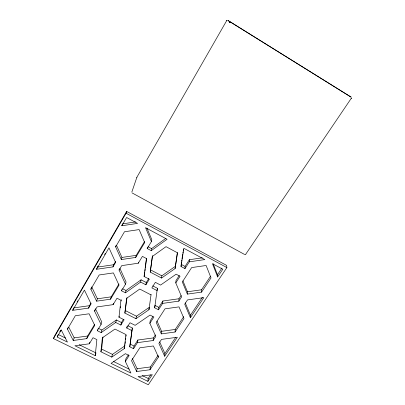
<?xml version="1.0" encoding="UTF-8"?>
<svg xmlns="http://www.w3.org/2000/svg" width="405" height="405" viewBox="0 0 405 405"><rect width="100%" height="100%" fill="white"/><g stroke="black" fill="none" stroke-linecap="round" stroke-linejoin="round"><path stroke-width="0.61" d="M190.396 317.723L184.705 304.165L187.5 299.918L203.821 297.634L190.396 317.723L190.441 315.237L185.267 302.889M181.131 264.9L181.035 266.515L184.969 268.606L189.322 261.827L189.378 259.706L202.313 257.833M187.378 294.106L182.346 281.981L191.651 267.583L206.125 265.498L211.02 277.901L201.584 292.111L187.378 294.106L187.454 291.772L182.933 280.873M184.969 268.606L185.065 266.434L189.378 259.706M158.527 309.795L158.831 307.36L155.004 305.395L154.669 307.815L158.527 309.795L162.633 303.396L178.853 301.128L178.995 298.748L181.065 295.569M175.071 332.019L183.981 318.603L179.01 306.884L164.997 308.833L156.214 322.426L161.311 333.892L175.071 332.019L175.238 329.452L183.743 316.629M178.853 301.128L181.637 296.86L175.785 282.913L175.952 280.655L179.207 275.577M175.112 268.535L177.471 252.801L166.015 246.665L152.331 256.471L150.245 272.114L161.565 278.053L175.112 268.535L177.349 252.614M164.653 356.233L177.344 337.243L161.529 339.39L158.887 343.405L164.653 356.233L164.896 353.519L175.74 337.264M245.84 254.264L245.536 254.507L351.515 97.959L351.373 98.455M95.236 355.661L96.866 339.613L93.018 337.714L89.328 343.794L74.935 345.754L95.236 355.661L95.853 353.499M131.843 192.046L136.895 177.233L226.84 20.377L226.501 20.721M100.906 351.768L102.379 337.795L114.964 329.073L125.965 334.57L124.254 348.619L111.775 357.099L100.906 351.768L101.64 349.09L102.916 337.011M161.311 333.892L161.585 331.315L157.034 321.059M136.819 177.42L136.895 177.233M158.436 357.058L153.399 345.966L139.821 347.799L131.514 360.652L136.662 371.512L150.007 369.75L158.436 357.058L158.552 355.975M162.633 303.396L162.901 301.006L178.995 298.748M120.857 325.053L124.127 319.793L118.974 317.191L120.933 300.226L117.004 298.222L113.096 304.656L97.078 306.909L94.573 311.111L101.047 324.501L97.281 330.698L101.144 332.616L115.714 322.471L116.346 319.965L121.449 322.527L120.857 325.053L115.714 322.471M120.376 307.846L120.523 306.6M121.171 300.981L121.318 299.73M135.969 318.689L136.444 316.204L149.334 307.284L148.959 309.719L135.969 318.689L124.877 313.075L126.638 298.298L139.75 289.059L150.979 294.86M124.877 313.075L126.978 297.776M124.254 348.619L124.958 344.741M125.105 343.526L125.327 341.704M125.55 339.881L125.773 338.059M125.995 336.241L126.142 335.026M155.444 334.9L153.485 337.907L137.887 340.023L137.432 342.655L133.554 348.7L129.772 346.822L132.324 327.994L127.818 325.731M129.772 346.822L132.324 327.994M161.565 278.053L161.848 275.82L175.289 266.368M150.007 369.75L150.361 366.965L158.031 355.398M147.871 381.338L152.305 374.701L138.095 376.569L147.871 381.338L148.235 378.488L150.604 374.934M137.432 342.655L153.151 340.524L153.485 337.907M145.891 284.801L149.354 279.227L144.094 276.483L146.418 258.517L142.408 256.4L138.267 263.22L121.728 265.624L119.07 270.069L125.499 284.239L121.515 290.8L125.459 292.82L140.641 282.072L141.092 279.82L146.296 282.528L145.891 284.801L140.641 282.072M144.514 274.266L144.757 272.418M144.914 271.188L145.152 269.34M145.314 268.11L146.59 258.263M150.245 272.114L152.528 255.626M148.959 309.719L151.09 294.369M152.741 285.879L157.393 288.294L157.074 290.608L151.865 287.899L155.348 282.356L160.572 285.079L176.124 274.2L180.048 276.271L175.785 282.913M154.669 307.815L157.393 288.294M153.151 340.524L155.783 336.494L149.855 323.301L150.22 320.785L152.887 316.634M181.258 263.736L181.45 262.486M181.642 261.24L181.83 259.99M182.022 258.739L182.695 254.37M182.888 253.12L183.08 251.875M183.268 250.624L183.46 249.379M181.035 266.515L183.835 248.285L204.844 259.585L189.322 261.827M136.662 371.512L137.118 368.717L132.278 358.486M133.554 348.7L134.035 346.032L137.887 340.023M147.395 247.516L147.192 248.528L151.217 250.67L151.586 248.624L165.782 238.388M147.192 248.528L151.419 241.572L151.789 239.593L146.919 228.091M144.094 276.483L144.413 274.818M125.353 361.473L129.16 355.544L125.393 353.681L111.061 363.381L130.896 373.056L125.353 361.473L125.894 358.739L128.415 354.805M131.817 330.556L126.714 327.989L127.038 326.465M138.267 263.22L138.505 262.156M111.775 357.099L112.423 354.385L124.806 345.951M116.134 245.349L115.633 246.863L121.333 259.544L135.731 257.443L136.227 255.352L144.499 241.633M125.459 292.82L126.026 290.501L141.092 279.82M118.974 317.191L119.217 316.204M125.499 284.239L126.071 281.971L119.956 268.459M121.515 290.8L121.814 289.646M113.096 304.656L113.43 303.456M119.07 270.069L119.384 268.986M101.144 332.616L101.883 330.05L116.346 319.965M91.495 287.469L90.862 289.19L96.598 301.168L110.54 299.199L111.223 296.835L118.979 283.966M121.333 259.544L121.945 257.438L116.559 245.415M101.047 324.501L101.792 321.985L95.377 308.671M97.281 330.698L97.59 329.675M89.328 343.794L89.824 342.215M97.129 267.659L96.522 269.284L112.965 266.895L113.643 264.743L115.678 261.296M68.08 327.62L67.478 329.149L73.239 340.478L86.751 338.631L87.601 336.029L94.593 324.43M94.573 311.111L95.053 309.648M96.598 301.168L97.392 298.794L91.707 286.892M121.819 225.757L126.613 217.5L137.558 223.388L121.819 225.757L122.285 224.355M53.46 338.575L126.056 213.207L126.649 211.425L226.633 265.407L226.876 267.573L148.311 384.75L53.46 338.575L54.564 335.978L126.649 211.425M89.439 305.689L73.644 307.916L72.667 310.346L88.589 308.104L89.439 305.689L90.988 303.072M73.239 340.478L74.191 337.866L68.769 327.164M57.348 336.555L57.996 335.001M59.783 331.781L60.72 330.161M77.112 301.938L77.745 300.849M97.969 266.024L97.337 267.118L113.643 264.743M104.627 254.558L105.265 253.464M72.667 310.346L84.422 290.112L91.084 303.892L88.589 308.104M96.522 269.284L108.986 247.845L115.602 262.43L112.965 266.895M67.478 329.149L75.34 315.718L89.1 313.789L94.75 325.372L86.751 338.631M90.862 289.19L99.184 274.97L113.39 272.914L119.004 285.166L110.54 299.199M115.633 246.863L124.462 231.776L139.138 229.584L144.706 242.565L135.731 257.443M121.449 322.527L123.398 319.393M146.296 282.528L148.797 278.498M126.714 327.989L130 322.75L135.118 325.331L150.037 315.07L153.885 317.029L149.855 323.301M158.831 307.36L162.901 301.006M201.584 292.111L201.543 289.788L210.554 276.195M190.441 315.237L202.358 297.376M217.637 276.959L212.458 263.68L222.796 269.244L217.637 276.959L217.465 274.737L221.899 268.09M151.217 250.67L167.062 239.259L145.516 227.671L151.419 241.572M122.442 223.884L135.553 221.915M121.945 257.438L136.227 255.352M97.392 298.794L111.223 296.835M187.454 291.772L201.543 289.788M74.191 337.866L87.601 336.029M161.585 331.315L175.238 329.452M137.118 368.717L150.361 366.965M58.214 334.479L65.59 338.089M79.223 344.751L96.01 352.957M113.4 361.457L129.144 369.158M142.307 375.592L148.235 378.488M101.64 349.09L112.423 354.385M98.05 328.141L101.883 330.05M130.283 344.169L134.035 346.032M125.439 310.625L136.444 316.204M122.674 288.775L126.026 290.501M150.619 269.927L161.848 275.82M148.098 246.766L151.586 248.624M181.162 264.359L185.065 266.434M126.056 213.207L226.876 267.573M244.701 254.532L132.086 192.907M159.676 341.876L164.896 353.519M213.222 263.837L217.465 274.737M229.65 22.078L229.281 22.457L229.65 22.078M61.236 330.009L57.135 337.071L67.438 342.098L61.236 330.009M230.632 22.083L227.737 20.377L351.125 97.134L230.632 22.083"/></g></svg>
